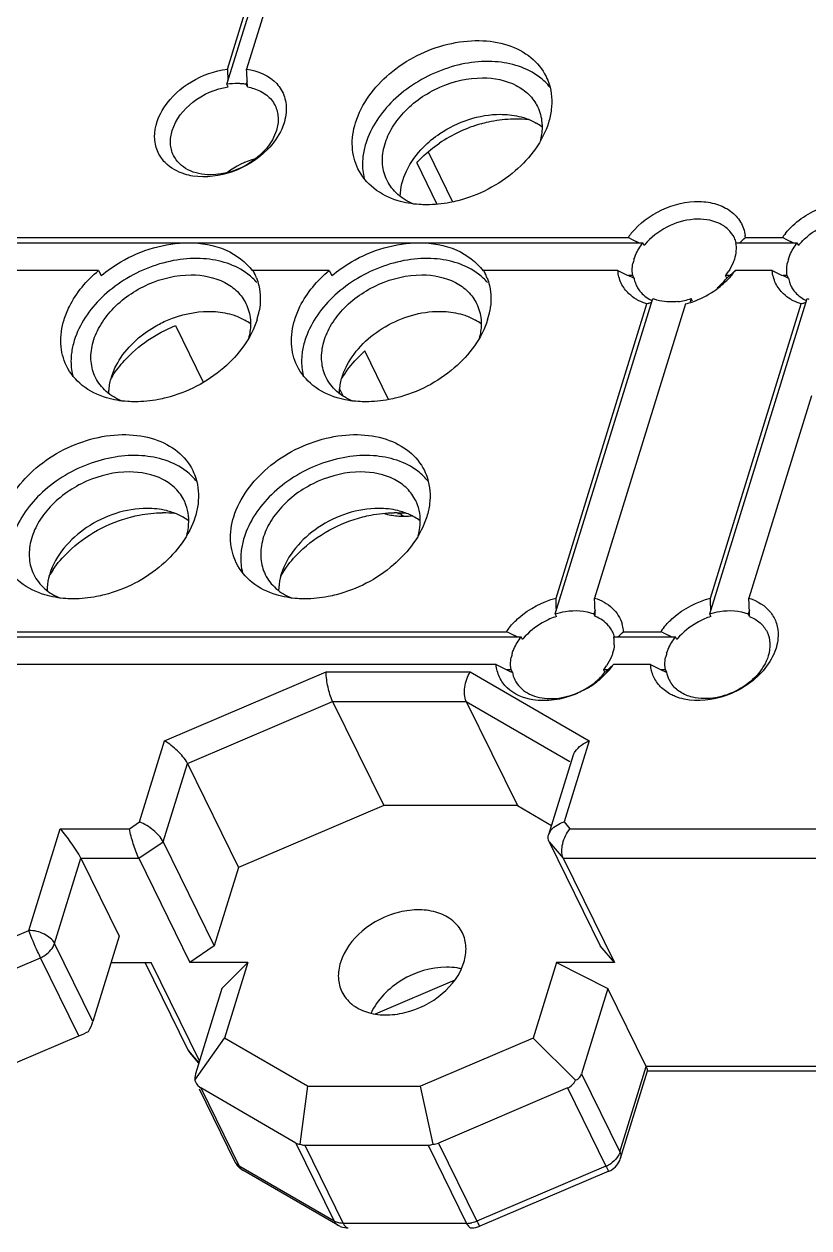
# Model space of a CAD drawing. Header units: millimetres. Extents: x 0 to 297, y 0 to 210.
# Drawn here: x 242.13 to 248.38, y 151.71 to 161.28 of the extents above; entities that cross this region are included whole.
import ezdxf

# ---------------------------------------------------------------- set-up
doc = ezdxf.new("R2010")
doc.units = ezdxf.units.MM
doc.header["$LTSCALE"] = 16.335
doc.layers.add('3_ALL_AXES', color=7, linetype='CONTINUOUS')
doc.layers.add('7_ALL_FEATURES', color=7, linetype='CONTINUOUS')

msp = doc.modelspace()

# ---------------------------------------------------------------- linework, layer by layer
at = {"layer": '3_ALL_AXES', "color": 7, "linetype": 'Continuous'}
for p, q in [((243.43959, 159.54191), (245.27436, 159.54191)), ((242.72453, 159.32224), (242.74486, 159.2808)), ((244.55929, 159.32224), (243.95261, 159.32224)), ((243.95261, 159.32224), (243.96555, 159.29765)), ((244.55929, 159.32224), (244.57963, 159.2808)), ((245.78737, 159.32224), (245.80032, 159.29765))]:
    msp.add_line(p, q, dxfattribs=at)
for centre, radius, start, end in [((245.99564, 160.12792), 0.42235, 52.62403, 59.98634), ((243.57544, 159.10635), 0.43459, 21.219574, 26.122147), ((245.41021, 159.10635), 0.43459, 21.219574, 26.122147), ((243.40869, 159.10926), 0.60346, 342.776448, 349.723598), ((245.24345, 159.10926), 0.60346, 342.776448, 349.723598), ((243.67675, 158.56127), 0.42235, 52.62403, 59.98634), ((245.51151, 158.56127), 0.42235, 52.62403, 59.98634), ((243.51981, 158.04974), 0.80901, 147.626406, 149.412881), ((243.09501, 157.33906), 0.34637, 20.307006, 26.174518), ((244.93713, 157.33906), 0.34637, 20.307006, 26.174518), ((243.18526, 156.99461), 0.42235, 52.62403, 59.98634), ((245.02738, 156.99461), 0.42235, 52.62403, 59.98634)]:
    msp.add_arc(centre, radius, start, end, dxfattribs=at)
for points, knots in [([(244.76888, 160.49723), (244.81538, 160.6477), (245.02829, 160.92733), (245.41116, 161.11903), (245.74606, 161.16089), (245.97709, 161.12719), (246.16865, 161.02932), (246.25626, 160.92198), (246.28454, 160.86435)], [0, 0, 0, 0, 0.2518058, 0.5295383, 0.6634467, 0.7864616, 0.8973577, 1, 1, 1, 1]), ([(246.23213, 160.85957), (246.13313, 160.93519), (245.93173, 160.9949), (245.66124, 160.97855), (245.44515, 160.9197), (245.24205, 160.81769), (245.01586, 160.64218), (244.89009, 160.46048), (244.85023, 160.33147)], [0, 0, 0, 0, 0.2239052, 0.3517985, 0.4863583, 0.623162, 0.757313, 1, 1, 1, 1]), ([(245.0193, 160.03778), (245.00004, 160.07698), (244.97599, 160.16629), (244.9897, 160.30863), (245.04898, 160.4505), (245.18445, 160.6301), (245.42843, 160.79839), (245.66313, 160.85369), (245.77915, 160.85369)], [0, 0, 0, 0, 0.1017788, 0.2097309, 0.3275175, 0.4555166, 0.7296526, 1, 1, 1, 1]), ([(245.77915, 160.85369), (245.87092, 160.85369), (246.00848, 160.82767), (246.1507, 160.72678), (246.19896, 160.66033), (246.21625, 160.62516)], [0, 0, 0, 0, 0.5332389, 0.7722667, 1, 1, 1, 1]), ([(246.28454, 160.86435), (246.29422, 160.84464), (246.32772, 160.76112), (246.3343, 160.66787), (246.32619, 160.60058)], [0, 0, 0, 0, 0.2447347, 1, 1, 1, 1]), ([(245.30904, 160.30249), (245.34885, 160.34278), (245.52305, 160.48581), (245.75312, 160.5636), (245.92151, 160.5636)], [0, 0, 0, 0, 0.2516772, 1, 1, 1, 1]), ([(245.92151, 160.5636), (245.9391, 160.5636), (246.00679, 160.56108), (246.07433, 160.54833), (246.12179, 160.53211)], [0, 0, 0, 0, 0.2596445, 1, 1, 1, 1]), ([(244.78832, 160.13011), (244.76178, 160.18419), (244.73077, 160.30923), (244.74982, 160.43554), (244.76888, 160.49723)], [0, 0, 0, 0, 0.4826445, 1, 1, 1, 1]), ([(246.30398, 160.49723), (246.25808, 160.3487), (246.04946, 160.07195), (245.7481, 159.91875), (245.58177, 159.87641)], [0, 0, 0, 0, 0.4752822, 1, 1, 1, 1]), ([(246.25127, 160.49714), (246.2523, 160.48502), (246.25416, 160.43489), (246.24655, 160.38458), (246.23658, 160.34796)], [0, 0, 0, 0, 0.242712, 1, 1, 1, 1]), ([(245.12525, 159.91038), (245.12552, 159.97937), (245.16477, 160.12669), (245.2542, 160.24698), (245.30904, 160.30249)], [0, 0, 0, 0, 0.4692362, 1, 1, 1, 1]), ([(244.82802, 160.22812), (244.8262, 160.21308), (244.82155, 160.15435), (244.82719, 160.09469), (244.83771, 160.05223)], [0, 0, 0, 0, 0.2572876, 1, 1, 1, 1]), ([(245.1074, 159.87641), (245.03821, 159.89731), (244.9098, 159.95934), (244.81765, 160.07034), (244.78832, 160.13011)], [0, 0, 0, 0, 0.5204977, 1, 1, 1, 1]), ([(245.23102, 159.85006), (245.18506, 159.86854), (245.10039, 159.91808), (245.03978, 159.99613), (245.0193, 160.03778)], [0, 0, 0, 0, 0.5163089, 1, 1, 1, 1]), ([(245.33471, 159.84446), (245.31483, 159.84446), (245.23821, 159.84701), (245.16176, 159.85998), (245.1074, 159.87641)], [0, 0, 0, 0, 0.259256, 1, 1, 1, 1]), ([(245.58177, 159.87641), (245.56115, 159.87116), (245.47999, 159.85303), (245.39659, 159.84446), (245.33471, 159.84446)], [0, 0, 0, 0, 0.2558791, 1, 1, 1, 1]), ([(242.74486, 159.2808), (242.79351, 159.32165), (242.99858, 159.46513), (243.25304, 159.54191), (243.43959, 159.54191)], [0, 0, 0, 0, 0.2540327, 1, 1, 1, 1]), ([(243.43959, 159.54191), (243.54119, 159.54191), (243.73501, 159.511), (243.89643, 159.39099), (243.94839, 159.31889)], [0, 0, 0, 0, 0.5334198, 1, 1, 1, 1]), ([(244.57963, 159.2808), (244.62828, 159.32165), (244.83334, 159.46513), (245.08781, 159.54191), (245.27436, 159.54191)], [0, 0, 0, 0, 0.2540327, 1, 1, 1, 1]), ([(245.27436, 159.54191), (245.37595, 159.54191), (245.56977, 159.511), (245.7312, 159.39099), (245.78315, 159.31889)], [0, 0, 0, 0, 0.5334198, 1, 1, 1, 1]), ([(243.91323, 159.29292), (243.81423, 159.36854), (243.61283, 159.42825), (243.34235, 159.4119), (243.12625, 159.35305), (242.92316, 159.25104), (242.69696, 159.07552), (242.5712, 158.89382), (242.53133, 158.76482)], [0, 0, 0, 0, 0.2239052, 0.3517985, 0.4863583, 0.623162, 0.757313, 1, 1, 1, 1]), ([(245.748, 159.29292), (245.649, 159.36854), (245.4476, 159.42825), (245.17711, 159.4119), (244.96101, 159.35305), (244.75792, 159.25104), (244.53173, 159.07552), (244.40596, 158.89382), (244.36609, 158.76482)], [0, 0, 0, 0, 0.2239052, 0.3517985, 0.4863583, 0.623162, 0.757313, 1, 1, 1, 1]), ([(242.44998, 158.93058), (242.46108, 158.96649), (242.52212, 159.1158), (242.63025, 159.24307), (242.72453, 159.32224)], [0, 0, 0, 0, 0.2338771, 1, 1, 1, 1]), ([(242.70041, 158.47113), (242.68114, 158.51033), (242.65709, 158.59964), (242.67081, 158.74197), (242.73009, 158.88384), (242.86556, 159.06345), (243.10953, 159.23174), (243.34423, 159.28703), (243.46026, 159.28703)], [0, 0, 0, 0, 0.1017788, 0.2097309, 0.3275175, 0.4555166, 0.7296526, 1, 1, 1, 1]), ([(243.46026, 159.28703), (243.55202, 159.28703), (243.68959, 159.26102), (243.8318, 159.16013), (243.88007, 159.09367), (243.89735, 159.0585)], [0, 0, 0, 0, 0.5332389, 0.7722667, 1, 1, 1, 1]), ([(244.28475, 158.93058), (244.29585, 158.96649), (244.35688, 159.1158), (244.46501, 159.24307), (244.55929, 159.32224)], [0, 0, 0, 0, 0.2338771, 1, 1, 1, 1]), ([(244.53517, 158.47113), (244.5159, 158.51033), (244.49186, 158.59964), (244.50557, 158.74197), (244.56485, 158.88384), (244.70032, 159.06345), (244.9443, 159.23174), (245.179, 159.28703), (245.29502, 159.28703)], [0, 0, 0, 0, 0.1017788, 0.2097309, 0.3275175, 0.4555166, 0.7296526, 1, 1, 1, 1]), ([(245.29502, 159.28703), (245.38678, 159.28703), (245.52435, 159.26102), (245.66657, 159.16013), (245.71483, 159.09367), (245.73212, 159.0585)], [0, 0, 0, 0, 0.5332389, 0.7722667, 1, 1, 1, 1]), ([(243.9806, 159.26356), (243.98838, 159.24354), (244.01435, 159.15893), (244.01432, 159.06733), (244.00247, 159.00161)], [0, 0, 0, 0, 0.2433951, 1, 1, 1, 1]), ([(245.81536, 159.26356), (245.82314, 159.24354), (245.84911, 159.15893), (245.84908, 159.06733), (245.83723, 159.00161)], [0, 0, 0, 0, 0.2433951, 1, 1, 1, 1]), ([(243.17016, 158.87477), (243.20358, 158.89432), (243.33825, 158.96209), (243.49059, 158.99695), (243.60261, 158.99695)], [0, 0, 0, 0, 0.2568731, 1, 1, 1, 1]), ([(243.60261, 158.99695), (243.6202, 158.99695), (243.68789, 158.99443), (243.75543, 158.98167), (243.80289, 158.96545)], [0, 0, 0, 0, 0.2596445, 1, 1, 1, 1]), ([(244.69931, 158.56541), (244.76581, 158.69421), (244.99171, 158.90895), (245.28758, 158.99695), (245.43737, 158.99695)], [0, 0, 0, 0, 0.4917896, 1, 1, 1, 1]), ([(245.43737, 158.99695), (245.45496, 158.99695), (245.52266, 158.99443), (245.5902, 158.98167), (245.63766, 158.96545)], [0, 0, 0, 0, 0.2596445, 1, 1, 1, 1]), ([(242.46942, 158.56346), (242.44289, 158.61754), (242.41188, 158.74258), (242.43092, 158.86888), (242.44998, 158.93058)], [0, 0, 0, 0, 0.4826445, 1, 1, 1, 1]), ([(243.98509, 158.93058), (243.93919, 158.78204), (243.73056, 158.5053), (243.4292, 158.3521), (243.26287, 158.30975)], [0, 0, 0, 0, 0.4752822, 1, 1, 1, 1]), ([(243.93238, 158.93048), (243.9334, 158.91836), (243.93527, 158.86823), (243.92765, 158.81792), (243.91769, 158.7813)], [0, 0, 0, 0, 0.242712, 1, 1, 1, 1]), ([(244.30419, 158.56346), (244.27765, 158.61754), (244.24664, 158.74258), (244.26568, 158.86888), (244.28475, 158.93058)], [0, 0, 0, 0, 0.4826445, 1, 1, 1, 1]), ([(245.81985, 158.93058), (245.77395, 158.78204), (245.56533, 158.5053), (245.26397, 158.3521), (245.09764, 158.30975)], [0, 0, 0, 0, 0.4752822, 1, 1, 1, 1]), ([(245.76714, 158.93048), (245.76817, 158.91836), (245.77003, 158.86823), (245.76241, 158.81792), (245.75245, 158.7813)], [0, 0, 0, 0, 0.242712, 1, 1, 1, 1]), ([(242.82722, 158.47473), (242.83936, 158.51402), (242.91241, 158.67767), (243.05205, 158.80569), (243.17016, 158.87477)], [0, 0, 0, 0, 0.2310934, 1, 1, 1, 1]), ([(242.83653, 158.48292), (242.86406, 158.52633), (242.99612, 158.69722), (243.18353, 158.8223), (243.33553, 158.88341)], [0, 0, 0, 0, 0.2388403, 1, 1, 1, 1]), ([(242.50912, 158.66147), (242.50731, 158.64643), (242.50265, 158.5877), (242.5083, 158.52804), (242.51881, 158.48557)], [0, 0, 0, 0, 0.2572876, 1, 1, 1, 1]), ([(244.34388, 158.66147), (244.34207, 158.64643), (244.33741, 158.5877), (244.34306, 158.52804), (244.35358, 158.48557)], [0, 0, 0, 0, 0.2572876, 1, 1, 1, 1]), ([(242.7885, 158.30975), (242.71931, 158.33066), (242.5909, 158.39268), (242.49876, 158.50369), (242.46942, 158.56346)], [0, 0, 0, 0, 0.5204977, 1, 1, 1, 1]), ([(244.62326, 158.30975), (244.55408, 158.33066), (244.42566, 158.39268), (244.33352, 158.50369), (244.30419, 158.56346)], [0, 0, 0, 0, 0.5204977, 1, 1, 1, 1]), ([(242.91213, 158.28341), (242.86616, 158.30189), (242.78149, 158.35143), (242.72088, 158.42947), (242.70041, 158.47113)], [0, 0, 0, 0, 0.5163089, 1, 1, 1, 1]), ([(242.80635, 158.34373), (242.8064, 158.3545), (242.80834, 158.3988), (242.81732, 158.44269), (242.82722, 158.47473)], [0, 0, 0, 0, 0.2430927, 1, 1, 1, 1]), ([(244.74689, 158.28341), (244.70092, 158.30189), (244.61626, 158.35143), (244.55564, 158.42947), (244.53517, 158.47113)], [0, 0, 0, 0, 0.5163089, 1, 1, 1, 1]), ([(244.64112, 158.34373), (244.64116, 158.3545), (244.64311, 158.3988), (244.65208, 158.44269), (244.66198, 158.47473)], [0, 0, 0, 0, 0.2430927, 1, 1, 1, 1]), ([(243.01581, 158.27781), (242.99594, 158.27781), (242.91932, 158.28035), (242.84286, 158.29333), (242.7885, 158.30975)], [0, 0, 0, 0, 0.259256, 1, 1, 1, 1]), ([(243.26287, 158.30975), (243.24225, 158.3045), (243.16109, 158.28637), (243.07769, 158.27781), (243.01581, 158.27781)], [0, 0, 0, 0, 0.2558791, 1, 1, 1, 1]), ([(244.85058, 158.27781), (244.8307, 158.27781), (244.75408, 158.28035), (244.67763, 158.29333), (244.62326, 158.30975)], [0, 0, 0, 0, 0.259256, 1, 1, 1, 1]), ([(245.09764, 158.30975), (245.07702, 158.3045), (244.99586, 158.28637), (244.91246, 158.27781), (244.85058, 158.27781)], [0, 0, 0, 0, 0.2558791, 1, 1, 1, 1]), ([(241.95849, 157.36392), (242.00499, 157.5144), (242.2179, 157.79402), (242.60077, 157.98572), (242.93568, 158.02758), (243.16671, 157.99388), (243.35827, 157.89601), (243.44587, 157.78868), (243.47416, 157.73104)], [0, 0, 0, 0, 0.2518058, 0.5295383, 0.6634467, 0.7864616, 0.8973577, 1, 1, 1, 1]), ([(243.80062, 157.36392), (243.84712, 157.5144), (244.06002, 157.79402), (244.4429, 157.98572), (244.7778, 158.02758), (245.00883, 157.99388), (245.20039, 157.89601), (245.288, 157.78868), (245.31628, 157.73104)], [0, 0, 0, 0, 0.2518058, 0.5295383, 0.6634467, 0.7864616, 0.8973577, 1, 1, 1, 1]), ([(243.42174, 157.72627), (243.32274, 157.80189), (243.12134, 157.86159), (242.85086, 157.84524), (242.63476, 157.78639), (242.43166, 157.68438), (242.20547, 157.50887), (242.07971, 157.32717), (242.03984, 157.19816)], [0, 0, 0, 0, 0.2239052, 0.3517985, 0.4863583, 0.623162, 0.757313, 1, 1, 1, 1]), ([(245.26386, 157.72627), (245.16486, 157.80189), (244.96347, 157.86159), (244.69298, 157.84524), (244.47688, 157.78639), (244.27379, 157.68438), (244.04759, 157.50887), (243.92183, 157.32717), (243.88196, 157.19816)], [0, 0, 0, 0, 0.2239052, 0.3517985, 0.4863583, 0.623162, 0.757313, 1, 1, 1, 1]), ([(242.96877, 157.72038), (242.85274, 157.72038), (242.61804, 157.66509), (242.37407, 157.4968), (242.2386, 157.31719), (242.17932, 157.17532), (242.1656, 157.03299), (242.18965, 156.94368), (242.20892, 156.90447)], [0, 0, 0, 0, 0.2703474, 0.5444834, 0.6724825, 0.7902691, 0.8982212, 1, 1, 1, 1]), ([(243.40586, 157.49185), (243.38858, 157.52702), (243.34031, 157.59347), (243.1981, 157.69437), (243.06053, 157.72038), (242.96877, 157.72038)], [0, 0, 0, 0, 0.2277333, 0.4667611, 1, 1, 1, 1]), ([(243.47416, 157.73104), (243.48383, 157.71133), (243.51733, 157.62781), (243.52391, 157.53456), (243.51581, 157.46727)], [0, 0, 0, 0, 0.2447347, 1, 1, 1, 1]), ([(244.81089, 157.72038), (244.69486, 157.72038), (244.46016, 157.66509), (244.21619, 157.4968), (244.08072, 157.31719), (244.02144, 157.17532), (244.00772, 157.03299), (244.03177, 156.94368), (244.05104, 156.90447)], [0, 0, 0, 0, 0.2703474, 0.5444834, 0.6724825, 0.7902691, 0.8982212, 1, 1, 1, 1]), ([(245.24798, 157.49185), (245.2307, 157.52702), (245.18243, 157.59347), (245.04022, 157.69437), (244.90265, 157.72038), (244.81089, 157.72038)], [0, 0, 0, 0, 0.2277333, 0.4667611, 1, 1, 1, 1]), ([(245.31628, 157.73104), (245.32595, 157.71133), (245.35945, 157.62781), (245.36603, 157.53456), (245.35793, 157.46727)], [0, 0, 0, 0, 0.2447347, 1, 1, 1, 1]), ([(243.11112, 157.43029), (242.94274, 157.43029), (242.61589, 157.32305), (242.38218, 157.05839), (242.33573, 156.90808)], [0, 0, 0, 0, 0.5169772, 1, 1, 1, 1]), ([(243.3114, 157.3988), (243.29598, 157.40407), (243.23084, 157.42295), (243.16257, 157.43029), (243.11112, 157.43029)], [0, 0, 0, 0, 0.2405947, 1, 1, 1, 1]), ([(243.42619, 157.21465), (243.4319, 157.23561), (243.44845, 157.31622), (243.44087, 157.40246), (243.41985, 157.45927)], [0, 0, 0, 0, 0.2639994, 1, 1, 1, 1]), ([(244.95324, 157.43029), (244.78486, 157.43029), (244.45801, 157.32305), (244.2243, 157.05839), (244.17785, 156.90808)], [0, 0, 0, 0, 0.5169772, 1, 1, 1, 1]), ([(245.15352, 157.3988), (245.1381, 157.40407), (245.07296, 157.42295), (245.0047, 157.43029), (244.95324, 157.43029)], [0, 0, 0, 0, 0.2405947, 1, 1, 1, 1]), ([(245.26832, 157.21465), (245.27402, 157.23561), (245.29057, 157.31622), (245.28299, 157.40246), (245.26198, 157.45927)], [0, 0, 0, 0, 0.2639994, 1, 1, 1, 1]), ([(243.4936, 157.36392), (243.4477, 157.21539), (243.23907, 156.93865), (242.93771, 156.78544), (242.77138, 156.7431)], [0, 0, 0, 0, 0.4752822, 1, 1, 1, 1]), ([(243.82006, 156.9968), (243.79352, 157.05088), (243.76251, 157.17592), (243.78155, 157.30223), (243.80062, 157.36392)], [0, 0, 0, 0, 0.4826445, 1, 1, 1, 1]), ([(245.33572, 157.36392), (245.28982, 157.21539), (245.0812, 156.93865), (244.77984, 156.78544), (244.6135, 156.7431)], [0, 0, 0, 0, 0.4752822, 1, 1, 1, 1]), ([(243.85975, 157.09482), (243.85794, 157.07977), (243.85328, 157.02105), (243.85893, 156.96138), (243.86944, 156.91892)], [0, 0, 0, 0, 0.2572876, 1, 1, 1, 1]), ([(242.29701, 156.7431), (242.22782, 156.764), (242.09941, 156.82603), (242.00727, 156.93703), (241.97793, 156.9968)], [0, 0, 0, 0, 0.5204977, 1, 1, 1, 1]), ([(244.13913, 156.7431), (244.06995, 156.764), (243.94153, 156.82603), (243.84939, 156.93703), (243.82006, 156.9968)], [0, 0, 0, 0, 0.5204977, 1, 1, 1, 1]), ([(242.20892, 156.90447), (242.22939, 156.86282), (242.29, 156.78477), (242.37467, 156.73523), (242.42064, 156.71676)], [0, 0, 0, 0, 0.4836911, 1, 1, 1, 1]), ([(242.33573, 156.90808), (242.33235, 156.89716), (242.32068, 156.85441), (242.31499, 156.80995), (242.31486, 156.77708)], [0, 0, 0, 0, 0.2579413, 1, 1, 1, 1]), ([(244.05104, 156.90447), (244.07151, 156.86282), (244.13212, 156.78477), (244.21679, 156.73523), (244.26276, 156.71676)], [0, 0, 0, 0, 0.4836911, 1, 1, 1, 1]), ([(244.17785, 156.90808), (244.17448, 156.89716), (244.16281, 156.85441), (244.15712, 156.80995), (244.15699, 156.77708)], [0, 0, 0, 0, 0.2579413, 1, 1, 1, 1]), ([(242.52432, 156.71115), (242.50445, 156.71115), (242.42783, 156.7137), (242.35137, 156.72668), (242.29701, 156.7431)], [0, 0, 0, 0, 0.259256, 1, 1, 1, 1]), ([(242.77138, 156.7431), (242.75076, 156.73785), (242.6696, 156.71972), (242.5862, 156.71115), (242.52432, 156.71115)], [0, 0, 0, 0, 0.2558791, 1, 1, 1, 1]), ([(244.36645, 156.71115), (244.34657, 156.71115), (244.26995, 156.7137), (244.1935, 156.72668), (244.13913, 156.7431)], [0, 0, 0, 0, 0.259256, 1, 1, 1, 1]), ([(244.6135, 156.7431), (244.59288, 156.73785), (244.51172, 156.71972), (244.42832, 156.71115), (244.36645, 156.71115)], [0, 0, 0, 0, 0.2558791, 1, 1, 1, 1]), ([(245.61869, 154.05538), (245.6006, 154.09226), (245.5445, 154.16092), (245.42193, 154.22358), (245.27407, 154.24514), (245.05974, 154.21836), (244.81469, 154.09569), (244.67843, 153.91673), (244.64867, 153.82042)], [0, 0, 0, 0, 0.1026322, 0.2135282, 0.3365409, 0.470446, 0.7481745, 1, 1, 1, 1]), ([(245.63114, 153.82042), (245.64333, 153.85989), (245.6555, 153.94073), (245.63568, 154.02075), (245.61869, 154.05538)], [0, 0, 0, 0, 0.5172272, 1, 1, 1, 1]), ([(244.64867, 153.82042), (244.63647, 153.78095), (244.62431, 153.70011), (244.64413, 153.62008), (244.66111, 153.58546)], [0, 0, 0, 0, 0.5172272, 1, 1, 1, 1]), ([(244.66111, 153.58546), (244.67921, 153.54858), (244.7353, 153.47991), (244.85787, 153.41726), (245.00574, 153.3957), (245.22006, 153.42248), (245.46511, 153.54515), (245.60137, 153.72411), (245.63114, 153.82042)], [0, 0, 0, 0, 0.1026322, 0.2135282, 0.3365409, 0.470446, 0.7481745, 1, 1, 1, 1])]:
    msp.add_open_spline(points, degree=3, knots=knots, dxfattribs=at)
for points in [[(246.31647, 160.7769), (246.29209, 160.80781), (246.26341, 160.83568), (246.23213, 160.85957)], [(246.21625, 160.62516), (246.23577, 160.58545), (246.24755, 160.54122), (246.25127, 160.49714)], [(246.12179, 160.53211), (246.15125, 160.52204), (246.17996, 160.50924), (246.20691, 160.49364)], [(246.32619, 160.60058), (246.32198, 160.56559), (246.31439, 160.5309), (246.30398, 160.49723)], [(244.85023, 160.33147), (244.83982, 160.29781), (244.83223, 160.26311), (244.82802, 160.22812)], [(243.97359, 160.21053), (243.89329, 160.18988), (243.81575, 160.15185), (243.75028, 160.10098)], [(243.98423, 159.22638), (243.96299, 159.25089), (243.93901, 159.27323), (243.91323, 159.29292)], [(245.819, 159.22638), (245.79775, 159.25089), (245.77377, 159.27323), (245.748, 159.29292)], [(243.89735, 159.0585), (243.91687, 159.0188), (243.92865, 158.97457), (243.93238, 158.93048)], [(245.73212, 159.0585), (245.75163, 159.0188), (245.76342, 158.97457), (245.76714, 158.93048)], [(243.80289, 158.96545), (243.83236, 158.95539), (243.86106, 158.94258), (243.88801, 158.92698)], [(245.63766, 158.96545), (245.66712, 158.95539), (245.69583, 158.94258), (245.72277, 158.92698)], [(242.53133, 158.76482), (242.52093, 158.73115), (242.51333, 158.69645), (242.50912, 158.66147)], [(244.36609, 158.76482), (244.35569, 158.73115), (244.34809, 158.69645), (244.34388, 158.66147)], [(244.66198, 158.47473), (244.67163, 158.50596), (244.68431, 158.53637), (244.69931, 158.56541)], [(243.50609, 157.6436), (243.4817, 157.6745), (243.45303, 157.70237), (243.42174, 157.72627)], [(245.34821, 157.6436), (245.32382, 157.6745), (245.29515, 157.70237), (245.26386, 157.72627)], [(243.51581, 157.46727), (243.5116, 157.43229), (243.504, 157.39759), (243.4936, 157.36392)], [(245.35793, 157.46727), (245.35372, 157.43229), (245.34612, 157.39759), (245.33572, 157.36392)], [(243.39652, 157.36033), (243.36957, 157.37593), (243.34087, 157.38873), (243.3114, 157.3988)], [(245.23864, 157.36033), (245.2117, 157.37593), (245.18299, 157.38873), (245.15352, 157.3988)], [(243.88196, 157.19816), (243.87156, 157.1645), (243.86396, 157.1298), (243.85975, 157.09482)]]:
    msp.add_open_spline(points, degree=3, dxfattribs=at)
at = {"layer": '7_ALL_FEATURES', "color": 7, "linetype": 'Continuous'}
for p, q in [((243.74494, 160.80219), (244.01498, 161.67604)), ((243.74916, 160.92309), (243.97009, 161.63803)), ((244.1236, 161.63803), (243.90267, 160.92309)), ((243.74916, 160.92309), (243.75314, 160.82873)), ((243.9037, 160.89873), (243.90267, 160.92309)), ((243.90665, 160.82873), (243.89845, 160.80219)), ((243.90471, 160.87488), (243.9037, 160.89873)), ((243.90569, 160.85155), (243.90471, 160.87488)), ((243.90665, 160.82873), (243.90569, 160.85155)), ((243.90862, 160.78147), (243.90665, 160.82873)), ((243.75511, 160.78147), (243.74494, 160.80219)), ((243.90862, 160.78147), (243.89845, 160.80219)), ((245.34535, 160.26419), (245.53959, 159.86836)), ((245.25529, 160.17866), (245.41661, 159.84993)), ((241.72939, 159.58335), (246.93653, 159.58335)), ((246.95842, 159.5727), (246.93653, 159.58335)), ((247.86979, 159.58335), (248.16462, 159.58335)), ((248.18644, 159.57272), (248.16462, 159.58335)), ((241.65152, 159.54191), (243.43959, 159.54191)), ((245.27436, 159.54191), (247.05508, 159.54191)), ((247.02204, 159.54191), (247.00117, 159.55198)), ((247.06524, 159.5212), (247.05508, 159.54191)), ((247.79192, 159.54191), (248.28316, 159.54191)), ((248.2501, 159.54191), (248.22918, 159.552)), ((248.29333, 159.52119), (248.28316, 159.54191)), ((242.72453, 159.32224), (241.6487, 159.32224)), ((246.85585, 159.32224), (245.78737, 159.32224)), ((246.97439, 159.2808), (246.94135, 159.2808)), ((246.98455, 159.26009), (246.97439, 159.2808)), ((247.7443, 159.2808), (247.71124, 159.2808)), ((247.72141, 159.26008), (247.71124, 159.2808)), ((247.73855, 159.27557), (247.7443, 159.2808)), ((247.7778, 159.31169), (247.78911, 159.32224)), ((248.08393, 159.32224), (247.78911, 159.32224)), ((248.20247, 159.2808), (248.16943, 159.2808)), ((248.21263, 159.26009), (248.20247, 159.2808)), ((246.35821, 156.59138), (247.13282, 159.09802)), ((247.43984, 159.09802), (247.43115, 159.06992)), ((247.45001, 159.07731), (247.43984, 159.09802)), ((247.58629, 156.59138), (248.3609, 159.09802)), ((246.36368, 156.71634), (247.08667, 159.05594)), ((247.39369, 159.05594), (246.6707, 156.71634)), ((247.09618, 159.05942), (247.08667, 159.05594)), ((247.59176, 156.71634), (248.31475, 159.05594)), ((248.32426, 159.05942), (248.31475, 159.05594)), ((243.33553, 158.88341), (243.55662, 158.43287)), ((245.03164, 158.29715), (244.84277, 158.68203)), ((244.66965, 158.32533), (244.64331, 158.37902)), ((248.396, 158.32535), (247.89878, 156.71634)), ((246.67235, 156.66745), (246.6707, 156.71634)), ((247.90046, 156.66711), (247.89878, 156.71634)), ((246.67391, 156.61947), (246.66523, 156.59138)), ((246.67314, 156.64335), (246.67235, 156.66745)), ((246.67391, 156.61947), (246.67314, 156.64335)), ((247.902, 156.61949), (247.89331, 156.59138)), ((247.90124, 156.6431), (247.90046, 156.66711)), ((247.902, 156.61949), (247.90124, 156.6431)), ((246.36837, 156.57066), (246.35821, 156.59138)), ((246.67539, 156.57067), (246.66523, 156.59138)), ((247.59645, 156.57066), (247.58629, 156.59138)), ((247.90348, 156.57066), (247.89331, 156.59138)), ((240.68325, 156.4086), (246.08681, 156.4086)), ((240.76112, 156.45004), (245.96827, 156.45004)), ((245.98992, 156.4395), (245.96827, 156.45004)), ((246.05375, 156.4086), (246.03266, 156.41878)), ((246.09698, 156.38788), (246.08681, 156.4086)), ((246.82366, 156.4086), (247.31489, 156.4086)), ((246.90153, 156.45004), (247.19635, 156.45004)), ((247.218, 156.4395), (247.19635, 156.45004)), ((247.28183, 156.4086), (247.26074, 156.41878)), ((247.32506, 156.38788), (247.31489, 156.4086)), ((245.88758, 156.18893), (240.68043, 156.18893)), ((243.24995, 155.58197), (244.53495, 156.12979)), ((244.53495, 156.12979), (245.68076, 156.12979)), ((245.68076, 156.12979), (246.62717, 155.58197)), ((246.00612, 156.14749), (245.97307, 156.14749)), ((246.01629, 156.12677), (246.00612, 156.14749)), ((246.77601, 156.14749), (246.74297, 156.14749)), ((246.75313, 156.12678), (246.74297, 156.14749)), ((246.77023, 156.14223), (246.77601, 156.14749)), ((246.80942, 156.17828), (246.82084, 156.18893)), ((247.11566, 156.18893), (246.82084, 156.18893)), ((247.2342, 156.14749), (247.20115, 156.14749)), ((247.24437, 156.12677), (247.2342, 156.14749)), ((243.43101, 155.40299), (244.58657, 155.89564)), ((244.58657, 155.89564), (245.65012, 155.89564)), ((244.58657, 155.89564), (244.9933, 155.06682)), ((245.65012, 155.89564), (246.47376, 155.41888)), ((245.65012, 155.89564), (246.05685, 155.06682)), ((243.05078, 154.93747), (243.24995, 155.58197)), ((246.62717, 155.58197), (246.42801, 154.93747)), ((246.49828, 155.46124), (246.30491, 154.83548)), ((243.23842, 154.77979), (243.43101, 155.40299)), ((243.43101, 155.40299), (243.83773, 154.57418)), ((244.9933, 155.06682), (243.83773, 154.57418)), ((246.05685, 155.06682), (244.9933, 155.06682)), ((246.05685, 155.06682), (246.32791, 154.90992)), ((242.17005, 154.07445), (242.42003, 154.88339)), ((242.42003, 154.88339), (242.97049, 154.88339)), ((242.97049, 154.88339), (243.05078, 154.93747)), ((246.42801, 154.93747), (246.47488, 154.88339)), ((246.47488, 154.88339), (249.97139, 154.88339)), ((243.04457, 154.64923), (243.23842, 154.77979)), ((243.23842, 154.77979), (243.64515, 153.95097)), ((246.30863, 154.77979), (246.42179, 154.64923)), ((246.30863, 154.77979), (246.71535, 153.95097)), ((242.3744, 153.97085), (242.58404, 154.64923)), ((242.58404, 154.64923), (243.04457, 154.64923)), ((242.58404, 154.64923), (242.88908, 154.02762)), ((243.04457, 154.64923), (243.45129, 153.82042)), ((246.42179, 154.64923), (249.98189, 154.64923)), ((246.42179, 154.64923), (246.82852, 153.82042)), ((243.83773, 154.57418), (243.64515, 153.95097)), ((241.14391, 153.63698), (242.17005, 154.07445)), ((242.88908, 154.02762), (242.67944, 153.34924)), ((242.67944, 153.34924), (242.3744, 153.97085)), ((243.64515, 153.95097), (243.45129, 153.82042)), ((246.82852, 153.82042), (246.71535, 153.95097)), ((241.23657, 153.42032), (242.26271, 153.85779)), ((242.56775, 153.23618), (242.26271, 153.85779)), ((242.82505, 153.82042), (243.14427, 153.82042)), ((243.43783, 153.12216), (243.09517, 153.82042)), ((243.52853, 153.03737), (243.14427, 153.82042)), ((243.91182, 153.82042), (243.45129, 153.82042)), ((243.70648, 153.61322), (243.91182, 153.82042)), ((243.91182, 153.82042), (243.72548, 153.21741)), ((246.36798, 153.82042), (246.18164, 153.21741)), ((246.82852, 153.82042), (246.36798, 153.82042)), ((246.36798, 153.82042), (246.77669, 153.61322)), ((245.55865, 153.67961), (244.9252, 153.40955)), ((243.70648, 153.61322), (243.49685, 152.93484)), ((246.77669, 153.61322), (246.56705, 152.93484)), ((247.08173, 152.99161), (246.77669, 153.61322)), ((241.54161, 152.79871), (242.56775, 153.23618)), ((243.49043, 152.88344), (243.72548, 153.21741)), ((244.38592, 152.83512), (243.72548, 153.21741)), ((246.18164, 153.21741), (245.28493, 152.83512)), ((246.18164, 153.21741), (246.5195, 152.88344)), ((243.52401, 153.02274), (243.43783, 153.12216)), ((243.43783, 153.12216), (243.44949, 153.1047)), ((243.5231, 153.01979), (243.44949, 153.10471)), ((246.87209, 152.31323), (247.08173, 152.99161)), ((250.17574, 152.99161), (247.08173, 152.99161)), ((243.49043, 152.88344), (243.49571, 152.87175)), ((246.56705, 152.93484), (246.87209, 152.31323)), ((246.87782, 152.26402), (247.0923, 152.95806)), ((250.17805, 152.95549), (247.08881, 152.95549)), ((243.52377, 152.81446), (243.80578, 152.2398)), ((244.29442, 152.3843), (243.53866, 152.82177)), ((243.53866, 152.82177), (243.8437, 152.20016)), ((244.38592, 152.83512), (244.32569, 152.37479)), ((244.38592, 152.83512), (245.28493, 152.83512)), ((245.38643, 152.37479), (245.28493, 152.83512)), ((246.45536, 152.82177), (245.42922, 152.3843)), ((246.45536, 152.82177), (246.7604, 152.20016)), ((244.29442, 152.3843), (244.59947, 151.76269)), ((244.36577, 152.36681), (245.34706, 152.36681)), ((244.36577, 152.36681), (244.67082, 151.7452)), ((245.34706, 152.36681), (245.6521, 151.7452)), ((245.42922, 152.3843), (245.73426, 151.76269)), ((244.59947, 151.76269), (243.8437, 152.20016)), ((246.7604, 152.20016), (245.73426, 151.76269)), ((244.62767, 151.73151), (243.8719, 152.16898)), ((246.78394, 152.15991), (245.75781, 151.72244)), ((245.6521, 151.7452), (244.67082, 151.7452))]:
    msp.add_line(p, q, dxfattribs=at)
for centre, radius, start, end in [((243.8268, 160.37552), 0.43265, 80.468037, 85.401808), ((246.08205, 159.38499), 1.14768, 105.87579, 124.238585), ((247.38999, 159.26771), 0.55249, 142.896627, 145.159045), ((247.41117, 159.25172), 0.57903, 140.830459, 142.898661), ((256.39792, 178.99441), 21.59414, 244.078926, 244.20498), ((247.57787, 159.48126), 0.22771, 15.629052, 26.119756), ((244.45146, 163.23503), 5.00198, 312.410495, 313.109669), ((247.57135, 159.56016), 0.29934, 4.443287, 7.461981), ((248.61922, 159.26691), 0.55389, 142.940732, 145.158933), ((248.63976, 159.25142), 0.57963, 140.884573, 142.942457), ((256.47411, 176.61276), 18.94857, 244.063343, 244.20697), ((247.43429, 159.22632), 0.47239, 140.37873, 141.374095), ((247.28499, 159.31809), 0.31508, 162.781165, 169.214056), ((248.51307, 159.31809), 0.31508, 162.781165, 169.214056), ((255.12037, 176.26524), 18.85119, 243.997606, 244.286396), ((252.84506, 171.54082), 13.60742, 244.287259, 244.488988), ((247.34701, 159.57187), 0.46624, 321.370008, 323.792363), ((247.36046, 159.56203), 0.44958, 323.791871, 326.179375), ((244.52425, 162.80672), 4.77501, 312.403909, 312.95072), ((256.34845, 176.26524), 18.85119, 243.997606, 244.286396), ((254.07314, 171.54082), 13.60742, 244.287259, 244.488988), ((247.21302, 159.30136), 0.23216, 190.239038, 200.374797), ((247.20855, 159.29984), 0.22745, 200.406901, 206.105905), ((247.22823, 159.73832), 0.70007, 303.922062, 310.609388), ((247.25651, 159.70514), 0.65647, 310.62021, 316.841837), ((245.35959, 161.89161), 3.53598, 311.908219, 312.282595), ((248.4411, 159.30136), 0.23216, 190.239038, 200.374797), ((248.43663, 159.29984), 0.22745, 200.406901, 206.105905), ((247.25289, 159.35615), 0.29968, 240.559013, 244.968529), ((247.25471, 159.40453), 0.32985, 248.313162, 251.044928), ((247.26633, 159.64084), 0.56987, 282.059896, 287.725919), ((247.20725, 159.76992), 0.738, 289.30051, 303.903838), ((248.48097, 159.35615), 0.29968, 240.559013, 244.968529), ((248.48279, 159.40453), 0.32985, 248.313162, 251.044928), ((246.34088, 161.11072), 2.18593, 290.214086, 290.996952), ((247.27287, 159.60924), 0.5376, 276.284205, 282.082201), ((247.21639, 159.7432), 0.70976, 284.466435, 289.317513), ((247.56896, 161.11073), 2.18594, 290.214077, 290.996951), ((245.36854, 158.04095), 0.82553, 145.829278, 149.293961), ((243.23366, 156.54264), 0.85245, 83.122687, 90.057312), ((245.15156, 157.95212), 0.58356, 254.81614, 257.306045), ((245.15835, 157.9833), 0.61547, 257.327078, 262.132511), ((245.163, 158.01532), 0.64782, 262.112674, 264.43481), ((245.07578, 156.54264), 0.85245, 83.122687, 90.057312), ((245.16518, 158.03767), 0.67028, 264.434895, 266.702591), ((245.14217, 158.0856), 0.69658, 266.723538, 268.922369), ((245.16643, 158.05934), 0.69199, 266.701923, 268.921555), ((245.15984, 157.7315), 0.36408, 268.988821, 276.688938), ((245.1578, 157.75243), 0.38511, 276.627143, 278.224908), ((243.04287, 156.47444), 0.82592, 145.349444, 149.623426), ((244.88499, 156.47444), 0.82592, 145.349444, 149.623426), ((216.96046, 155.69267), 29.42103, 1.805212, 1.993933), ((218.18854, 155.69267), 29.42103, 1.805212, 1.993933), ((225.50264, 155.95303), 21.18176, 1.670931, 1.802974), ((226.72901, 155.95322), 21.18346, 1.670235, 1.802379), ((246.54881, 156.00646), 0.59235, 107.734485, 113.165296), ((246.61076, 156.4279), 0.2916, 7.175008, 16.498662), ((247.77689, 156.00646), 0.59235, 107.734485, 113.165296), ((246.4232, 156.13338), 0.55429, 142.999616, 145.159784), ((246.44322, 156.11831), 0.57935, 140.955857, 143.000969), ((254.31896, 173.56394), 19.04257, 244.062493, 244.205408), ((246.61124, 156.34883), 0.22587, 20.408239, 30.705052), ((246.60735, 156.34724), 0.23008, 15.549943, 20.405286), ((246.58203, 156.36509), 0.24552, 2.923168, 10.209406), ((243.48455, 160.10159), 5.00095, 312.39987, 313.099325), ((246.60323, 156.42685), 0.2992, 4.44559, 7.194857), ((247.65128, 156.13338), 0.55429, 142.999616, 145.159784), ((247.67131, 156.11831), 0.57935, 140.955857, 143.000969), ((255.54705, 173.56396), 19.04259, 244.062492, 244.205407), ((246.46843, 156.09109), 0.47545, 140.341175, 141.375279), ((246.56439, 156.36422), 0.26317, 355.929854, 2.916157), ((247.69651, 156.09109), 0.47545, 140.341175, 141.375279), ((246.31672, 156.18478), 0.31508, 162.781165, 169.214056), ((247.5448, 156.18478), 0.31508, 162.781165, 169.214056), ((254.15549, 173.13566), 18.85603, 243.993337, 244.282008), ((251.87795, 168.40942), 13.60964, 244.286283, 244.488084), ((246.24378, 156.16794), 0.23118, 190.258575, 206.04864), ((246.37874, 156.43856), 0.46624, 321.370017, 323.7909), ((244.39075, 158.75878), 3.53671, 311.909924, 312.283267), ((246.39219, 156.42873), 0.44959, 323.79039, 326.179365), ((243.32749, 159.92249), 5.11301, 312.412201, 312.921286), ((255.38304, 173.13432), 18.85459, 243.993003, 244.281693), ((253.10509, 168.40832), 13.60825, 244.287817, 244.489639), ((246.25153, 156.61641), 0.71423, 301.022917, 308.596949), ((246.28087, 156.57956), 0.66712, 308.602118, 316.385866), ((247.46791, 156.16634), 0.22694, 206.118583, 214.233849), ((246.3949, 154.80753), 0.09424, 157.320559, 162.744601), ((245.50219, 153.30509), 0.47667, 76.902992, 81.084251), ((243.88366, 152.27805), 0.08677, 206.153584, 214.173832), ((246.6699, 152.41221), 0.23055, 293.111281, 300.335254), ((246.67231, 152.40849), 0.22613, 300.283122, 307.587255), ((246.7174, 152.3138), 0.16796, 336.258539, 342.82177), ((243.90468, 152.22556), 0.06538, 230.755316, 239.912277), ((246.71885, 152.31297), 0.1663, 293.111662, 315.033848), ((244.65703, 151.86232), 0.11507, 239.981482, 245.722121), ((244.71141, 151.8763), 0.16726, 239.943377, 250.237863), ((245.65202, 151.93178), 0.18657, 270.026022, 274.185655), ((245.65062, 151.94866), 0.20352, 274.229776, 282.077752), ((245.69243, 151.87617), 0.16708, 270.002262, 293.051955), ((244.71117, 151.73476), 0.02566, 258.210148, 269.968384)]:
    msp.add_arc(centre, radius, start, end, dxfattribs=at)
for centre, major_axis, ratio, start_param, end_param in [((242.57678, 153.24564), (0.10268, 0.16476), 0.2447473, -1.2722412, -0.7486425), ((242.57678, 153.24564), (0.15337, 0.06579), 0.0308676, -1.6429075, -1.1193087), ((243.59952, 153.03844), (0.10268, 0.16476), 0.2447473, -3.8902351, -3.3666363), ((243.59952, 153.03844), (0.03673, 0.2254), 0.5446572, 2.4875793, 2.9374923), ((246.3627, 153.03844), (-0.0929, 0.21656), 0.7063553, -3.1431677, -2.6195689), ((246.3627, 153.03844), (0.19593, -0.1221), 0.5789833, -0.3722412, 0.1513575), ((244.35528, 152.60097), (0.03673, 0.2254), 0.5446572, -3.345693, -3.0838937), ((244.35528, 152.60097), (-0.01833, 0.23385), 0.6532929, -3.4545684, -3.192769), ((245.33656, 152.60097), (-0.01833, 0.23385), 0.6532929, -3.192769, -2.9309696), ((245.33656, 152.60097), (-0.0929, 0.21656), 0.7063553, -3.404967, -3.1431677)]:
    msp.add_ellipse(centre, major_axis=major_axis, ratio=ratio, start_param=start_param, end_param=end_param, dxfattribs=at)
for points, knots in [([(243.25399, 160.17954), (243.22803, 160.20616), (243.18532, 160.27033), (243.1551, 160.42996), (243.23878, 160.6489), (243.45565, 160.84066), (243.6489, 160.91052), (243.74916, 160.92309)], [0, 0, 0, 0, 0.1040003, 0.2092835, 0.4434999, 0.7174224, 1, 1, 1, 1]), ([(243.90267, 160.92309), (243.99036, 160.91118), (244.12316, 160.85595), (244.21208, 160.70432), (244.22035, 160.61983), (244.21688, 160.57832)], [0, 0, 0, 0, 0.5184749, 0.7559671, 1, 1, 1, 1]), ([(243.31034, 160.43507), (243.33779, 160.52392), (243.46845, 160.68598), (243.6546, 160.76612), (243.75511, 160.78147)], [0, 0, 0, 0, 0.4776994, 1, 1, 1, 1]), ([(243.86149, 160.80677), (243.85203, 160.80754), (243.81313, 160.80946), (243.77404, 160.80664), (243.74494, 160.80219)], [0, 0, 0, 0, 0.2436785, 1, 1, 1, 1]), ([(243.96029, 160.76913), (243.99685, 160.75764), (244.06464, 160.7241), (244.1132, 160.66505), (244.12879, 160.63331)], [0, 0, 0, 0, 0.5200977, 1, 1, 1, 1]), ([(244.12879, 160.63331), (244.14313, 160.60412), (244.15988, 160.53659), (244.14959, 160.46839), (244.13929, 160.43507)], [0, 0, 0, 0, 0.4825755, 1, 1, 1, 1]), ([(245.7681, 160.48889), (245.78746, 160.49437), (245.86394, 160.51379), (245.94264, 160.52476), (246.00137, 160.52743)], [0, 0, 0, 0, 0.2550209, 1, 1, 1, 1]), ([(246.00137, 160.52743), (246.01384, 160.52799), (246.0628, 160.52925), (246.11188, 160.52654), (246.14808, 160.52203)], [0, 0, 0, 0, 0.255075, 1, 1, 1, 1]), ([(243.32084, 160.23683), (243.30651, 160.26604), (243.28978, 160.33356), (243.30005, 160.40177), (243.31034, 160.43507)], [0, 0, 0, 0, 0.4827732, 1, 1, 1, 1]), ([(244.13929, 160.43507), (244.10794, 160.33361), (243.95017, 160.15497), (243.72955, 160.08259), (243.61588, 160.08259)], [0, 0, 0, 0, 0.4830149, 1, 1, 1, 1]), ([(244.20268, 160.50315), (244.19701, 160.4838), (244.16696, 160.40353), (244.1155, 160.33222), (244.06995, 160.2854)], [0, 0, 0, 0, 0.2358891, 1, 1, 1, 1]), ([(245.25529, 160.17866), (245.26853, 160.19296), (245.32433, 160.24971), (245.38668, 160.29994), (245.43632, 160.33378)], [0, 0, 0, 0, 0.244948, 1, 1, 1, 1]), ([(244.06995, 160.2854), (243.99289, 160.20621), (243.80342, 160.08724), (243.57949, 160.05653), (243.47514, 160.07296)], [0, 0, 0, 0, 0.5112388, 1, 1, 1, 1]), ([(243.47514, 160.07296), (243.45319, 160.07642), (243.37268, 160.09436), (243.29614, 160.13632), (243.25399, 160.17954)], [0, 0, 0, 0, 0.2690077, 1, 1, 1, 1]), ([(243.61588, 160.08259), (243.55395, 160.08259), (243.43529, 160.10347), (243.34441, 160.18877), (243.32084, 160.23683)], [0, 0, 0, 0, 0.5363691, 1, 1, 1, 1]), ([(246.96225, 159.61744), (247.02692, 159.69684), (247.19635, 159.82325), (247.4481, 159.88381), (247.63807, 159.857), (247.75471, 159.80139), (247.83789, 159.71222), (247.8632, 159.63687), (247.86816, 159.59903)], [0, 0, 0, 0, 0.2775946, 0.5530003, 0.6780771, 0.7915776, 0.8965657, 1, 1, 1, 1]), ([(248.19004, 159.61709), (248.26152, 159.70502), (248.40824, 159.80883), (248.62544, 159.87023), (248.78739, 159.87428), (248.93106, 159.83395), (249.04147, 159.74981), (249.10119, 159.62913), (249.10098, 159.54015), (249.09302, 159.49693)], [0, 0, 0, 0, 0.2810839, 0.4232934, 0.5568129, 0.6776793, 0.7868037, 0.8909833, 1, 1, 1, 1]), ([(247.78232, 159.58151), (247.77004, 159.60655), (247.73462, 159.65365), (247.62861, 159.72177), (247.45068, 159.74279), (247.24005, 159.67893), (247.1179, 159.58492), (247.07042, 159.52756)], [0, 0, 0, 0, 0.1020629, 0.2100298, 0.4534078, 0.7275554, 1, 1, 1, 1]), ([(248.34092, 159.57276), (248.39198, 159.62108), (248.5124, 159.6977), (248.71111, 159.74265), (248.89733, 159.71172), (248.98735, 159.62857), (249.01042, 159.58154)], [0, 0, 0, 0, 0.2786168, 0.551449, 0.7923627, 1, 1, 1, 1]), ([(246.98403, 159.41136), (246.98753, 159.4227), (247.00477, 159.46939), (247.03146, 159.51235), (247.05508, 159.54191)], [0, 0, 0, 0, 0.2387811, 1, 1, 1, 1]), ([(248.21211, 159.41136), (248.21562, 159.4227), (248.23285, 159.46939), (248.25954, 159.51235), (248.28316, 159.54191)], [0, 0, 0, 0, 0.2387811, 1, 1, 1, 1]), ([(246.97439, 159.2808), (246.97014, 159.30429), (246.96923, 159.33704), (246.97393, 159.36888), (246.97547, 159.37705)], [0, 0, 0, 0, 0.7416962, 1, 1, 1, 1]), ([(247.78228, 159.41136), (247.77965, 159.40284), (247.76731, 159.36797), (247.74957, 159.3351), (247.73396, 159.3118)], [0, 0, 0, 0, 0.2411078, 1, 1, 1, 1]), ([(248.20247, 159.2808), (248.19822, 159.30429), (248.19731, 159.33704), (248.20201, 159.36888), (248.20356, 159.37705)], [0, 0, 0, 0, 0.7416962, 1, 1, 1, 1]), ([(246.94428, 159.13642), (246.91898, 159.16042), (246.87636, 159.21802), (246.85855, 159.28741), (246.85585, 159.32224)], [0, 0, 0, 0, 0.4995356, 1, 1, 1, 1]), ([(248.17236, 159.13642), (248.14706, 159.16042), (248.10445, 159.21802), (248.08664, 159.28741), (248.08393, 159.32224)], [0, 0, 0, 0, 0.4995356, 1, 1, 1, 1]), ([(247.00431, 159.19975), (247.00958, 159.189), (247.03457, 159.14673), (247.07338, 159.11336), (247.10558, 159.09517)], [0, 0, 0, 0, 0.2444992, 1, 1, 1, 1]), ([(248.23239, 159.19975), (248.23766, 159.189), (248.26266, 159.14673), (248.30146, 159.11336), (248.33367, 159.09517)], [0, 0, 0, 0, 0.2444992, 1, 1, 1, 1]), ([(247.0232, 159.0814), (247.01584, 159.08513), (246.98767, 159.10059), (246.96161, 159.11999), (246.94428, 159.13642)], [0, 0, 0, 0, 0.2568074, 1, 1, 1, 1]), ([(248.25128, 159.0814), (248.24392, 159.08513), (248.21575, 159.10059), (248.18969, 159.11999), (248.17236, 159.13642)], [0, 0, 0, 0, 0.2568074, 1, 1, 1, 1]), ([(247.33172, 159.07487), (247.32277, 159.07389), (247.28782, 159.07099), (247.25252, 159.07183), (247.22663, 159.07487)], [0, 0, 0, 0, 0.2565934, 1, 1, 1, 1]), ([(244.68553, 158.50461), (244.69634, 158.52055), (244.74299, 158.58452), (244.79797, 158.6423), (244.84277, 158.68203)], [0, 0, 0, 0, 0.2433594, 1, 1, 1, 1]), ([(242.98575, 157.36314), (243.00637, 157.36839), (243.08753, 157.38652), (243.17093, 157.39509), (243.23281, 157.39509)], [0, 0, 0, 0, 0.2558791, 1, 1, 1, 1]), ([(244.82787, 157.36314), (244.84849, 157.36839), (244.92965, 157.38652), (245.01305, 157.39509), (245.07493, 157.39509)], [0, 0, 0, 0, 0.2558791, 1, 1, 1, 1]), ([(245.15341, 157.36746), (245.15115, 157.36751), (245.13993, 157.37037), (245.13301, 157.38111), (245.12906, 157.38915)], [0, 0, 0, 0, 0.2016805, 1, 1, 1, 1]), ([(242.36344, 156.94403), (242.39811, 156.99423), (242.56376, 157.18686), (242.79963, 157.31576), (242.98575, 157.36314)], [0, 0, 0, 0, 0.2410713, 1, 1, 1, 1]), ([(244.20556, 156.94403), (244.24023, 156.99423), (244.40589, 157.18686), (244.64176, 157.31576), (244.82787, 157.36314)], [0, 0, 0, 0, 0.2410713, 1, 1, 1, 1]), ([(245.99326, 156.48326), (246.01586, 156.51112), (246.11872, 156.61704), (246.25582, 156.68856), (246.36368, 156.71634)], [0, 0, 0, 0, 0.2436271, 1, 1, 1, 1]), ([(246.6707, 156.71634), (246.72221, 156.70057), (246.81784, 156.65084), (246.87621, 156.55833), (246.89035, 156.51071)], [0, 0, 0, 0, 0.5202452, 1, 1, 1, 1]), ([(247.22135, 156.48326), (247.24394, 156.51112), (247.3468, 156.61704), (247.4839, 156.68856), (247.59176, 156.71634)], [0, 0, 0, 0, 0.2436271, 1, 1, 1, 1]), ([(247.89878, 156.71634), (247.9648, 156.69612), (248.05928, 156.63875), (248.12284, 156.51666), (248.13137, 156.44972), (248.13041, 156.41633)], [0, 0, 0, 0, 0.5113272, 0.752642, 1, 1, 1, 1]), ([(246.35821, 156.59138), (246.38474, 156.59985), (246.48497, 156.6243), (246.59504, 156.61931), (246.66523, 156.59138)], [0, 0, 0, 0, 0.2693742, 1, 1, 1, 1]), ([(247.58629, 156.59138), (247.61282, 156.59985), (247.71305, 156.6243), (247.82312, 156.61931), (247.89331, 156.59138)], [0, 0, 0, 0, 0.2693742, 1, 1, 1, 1]), ([(246.31579, 156.55105), (246.29489, 156.54212), (246.21543, 156.50274), (246.14448, 156.4453), (246.1024, 156.39453)], [0, 0, 0, 0, 0.2563165, 1, 1, 1, 1]), ([(246.80545, 156.46416), (246.79848, 156.4759), (246.76517, 156.52202), (246.71532, 156.55478), (246.67539, 156.57067)], [0, 0, 0, 0, 0.2410971, 1, 1, 1, 1]), ([(247.54387, 156.55105), (247.52297, 156.54212), (247.44351, 156.50274), (247.37256, 156.4453), (247.33048, 156.39453)], [0, 0, 0, 0, 0.2563165, 1, 1, 1, 1]), ([(247.90348, 156.57066), (247.93359, 156.55868), (247.98905, 156.52644), (248.02879, 156.47546), (248.04216, 156.44823)], [0, 0, 0, 0, 0.5164776, 1, 1, 1, 1]), ([(246.01576, 156.27805), (246.01927, 156.28939), (246.0365, 156.33609), (246.06319, 156.37904), (246.08681, 156.4086)], [0, 0, 0, 0, 0.2387811, 1, 1, 1, 1]), ([(247.24385, 156.27805), (247.24735, 156.28939), (247.26458, 156.33609), (247.29127, 156.37904), (247.31489, 156.4086)], [0, 0, 0, 0, 0.2387811, 1, 1, 1, 1]), ([(248.04216, 156.44823), (248.05596, 156.42011), (248.07209, 156.35509), (248.06218, 156.28941), (248.05227, 156.25733)], [0, 0, 0, 0, 0.4825856, 1, 1, 1, 1]), ([(248.12111, 156.34623), (248.11689, 156.32816), (248.09346, 156.25285), (248.04972, 156.18476), (248.01025, 156.13942)], [0, 0, 0, 0, 0.2358848, 1, 1, 1, 1]), ([(246.00612, 156.14749), (246.00187, 156.17098), (246.00097, 156.20373), (246.00566, 156.23557), (246.00721, 156.24374)], [0, 0, 0, 0, 0.7416962, 1, 1, 1, 1]), ([(246.81402, 156.27805), (246.81139, 156.26953), (246.79904, 156.23466), (246.78131, 156.2018), (246.7657, 156.17849)], [0, 0, 0, 0, 0.2411078, 1, 1, 1, 1]), ([(247.2342, 156.14749), (247.22995, 156.17098), (247.22905, 156.20373), (247.23374, 156.23557), (247.23529, 156.24374)], [0, 0, 0, 0, 0.7416962, 1, 1, 1, 1]), ([(248.05227, 156.25733), (248.01683, 156.14266), (247.8282, 155.95193), (247.56841, 155.9002), (247.44895, 155.92935)], [0, 0, 0, 0, 0.4939432, 1, 1, 1, 1]), ([(244.58657, 155.89564), (244.56914, 155.93116), (244.5475, 156.00931), (244.53519, 156.08908), (244.53495, 156.12979)], [0, 0, 0, 0, 0.4928109, 1, 1, 1, 1]), ([(245.65012, 155.89564), (245.63345, 155.92962), (245.63216, 156.01571), (245.65809, 156.09347), (245.68076, 156.12979)], [0, 0, 0, 0, 0.4692322, 1, 1, 1, 1]), ([(246.18002, 155.90838), (246.10546, 155.92044), (245.99496, 155.96601), (245.90789, 156.0855), (245.89027, 156.15439), (245.88758, 156.18893)], [0, 0, 0, 0, 0.5217287, 0.7607016, 1, 1, 1, 1]), ([(246.65229, 156.0308), (246.66189, 156.03785), (246.69847, 156.06652), (246.73156, 156.09977), (246.75313, 156.12678)], [0, 0, 0, 0, 0.2562409, 1, 1, 1, 1]), ([(247.19451, 156.01258), (247.17187, 156.03606), (247.1341, 156.0913), (247.1182, 156.15626), (247.11566, 156.18893)], [0, 0, 0, 0, 0.4988424, 1, 1, 1, 1]), ([(248.01025, 156.13942), (247.9331, 156.05081), (247.73346, 155.91876), (247.49265, 155.88942), (247.38319, 155.91309)], [0, 0, 0, 0, 0.5119961, 1, 1, 1, 1]), ([(246.03608, 156.06642), (246.05718, 156.02338), (246.13542, 155.94607), (246.30124, 155.90701), (246.48423, 155.93392), (246.59996, 155.99237), (246.65229, 156.0308)], [0, 0, 0, 0, 0.2087636, 0.4470138, 0.7173126, 1, 1, 1, 1]), ([(247.44895, 155.92935), (247.4144, 155.93777), (247.3498, 155.96355), (247.29862, 156.01173), (247.28028, 156.03867)], [0, 0, 0, 0, 0.5217616, 1, 1, 1, 1]), ([(246.61963, 156.00435), (246.58563, 155.98387), (246.45006, 155.9163), (246.2905, 155.89052), (246.18002, 155.90838)], [0, 0, 0, 0, 0.2617966, 1, 1, 1, 1]), ([(247.31093, 155.93533), (247.29966, 155.93994), (247.25723, 155.95958), (247.21852, 155.98768), (247.19451, 156.01258)], [0, 0, 0, 0, 0.2603519, 1, 1, 1, 1]), ([(243.43101, 155.40299), (243.41233, 155.44105), (243.3537, 155.50603), (243.28726, 155.56037), (243.24995, 155.58197)], [0, 0, 0, 0, 0.4958287, 1, 1, 1, 1]), ([(246.49828, 155.46124), (246.50225, 155.47408), (246.53082, 155.52785), (246.5844, 155.56373), (246.62717, 155.58197)], [0, 0, 0, 0, 0.224151, 1, 1, 1, 1]), ([(242.58404, 154.64923), (242.56224, 154.69365), (242.50788, 154.77277), (242.45012, 154.84867), (242.42003, 154.88339)], [0, 0, 0, 0, 0.5185248, 1, 1, 1, 1]), ([(243.04457, 154.64923), (243.02653, 154.686), (242.99939, 154.76375), (242.97768, 154.84298), (242.97049, 154.88339)], [0, 0, 0, 0, 0.4994498, 1, 1, 1, 1]), ([(243.23842, 154.77979), (243.22072, 154.81585), (243.16027, 154.87637), (243.09034, 154.92183), (243.05078, 154.93747)], [0, 0, 0, 0, 0.4857743, 1, 1, 1, 1]), ([(246.30795, 154.84387), (246.31236, 154.85444), (246.34062, 154.89861), (246.38967, 154.92529), (246.42801, 154.93747)], [0, 0, 0, 0, 0.2216138, 1, 1, 1, 1]), ([(246.42179, 154.64923), (246.40492, 154.68361), (246.41093, 154.77373), (246.44735, 154.8488), (246.47488, 154.88339)], [0, 0, 0, 0, 0.4641793, 1, 1, 1, 1]), ([(242.26271, 153.85779), (242.25488, 153.87374), (242.22188, 153.94503), (242.19114, 154.01743), (242.17005, 154.07445)], [0, 0, 0, 0, 0.2261486, 1, 1, 1, 1]), ([(242.3744, 153.97085), (242.35837, 154.00351), (242.29051, 154.05472), (242.21242, 154.07445), (242.17005, 154.07445)], [0, 0, 0, 0, 0.4619802, 1, 1, 1, 1]), ([(242.26271, 153.85779), (242.27603, 153.86347), (242.32325, 153.88891), (242.36279, 153.93327), (242.3744, 153.97085)], [0, 0, 0, 0, 0.2691092, 1, 1, 1, 1]), ([(245.4927, 153.78233), (245.36881, 153.78233), (245.12512, 153.70775), (244.94231, 153.5254), (244.89267, 153.41741)], [0, 0, 0, 0, 0.5103771, 1, 1, 1, 1]), ([(247.09233, 152.95801), (247.09349, 152.96182), (247.08958, 152.97406), (247.08519, 152.98456), (247.08173, 152.99161)], [0, 0, 0, 0, 0.3364663, 1, 1, 1, 1]), ([(246.87209, 152.31323), (246.86968, 152.30543), (246.85608, 152.27294), (246.83155, 152.24573), (246.81024, 152.22931)], [0, 0, 0, 0, 0.232761, 1, 1, 1, 1]), ([(246.87209, 152.31323), (246.8741, 152.30912), (246.88044, 152.29374), (246.88141, 152.27577), (246.87787, 152.2642)], [0, 0, 0, 0, 0.2740427, 1, 1, 1, 1]), ([(246.7604, 152.20016), (246.76329, 152.19426), (246.76836, 152.1843), (246.77546, 152.17065), (246.77978, 152.16452), (246.78289, 152.15946), (246.78394, 152.15991)], [0, 0, 0, 0, 0.4202753, 0.7328512, 0.9268774, 1, 1, 1, 1]), ([(244.67082, 151.7452), (244.67241, 151.74195), (244.67833, 151.73099), (244.68622, 151.7207), (244.6934, 151.71545)], [0, 0, 0, 0, 0.2893948, 1, 1, 1, 1]), ([(245.6521, 151.7452), (245.65473, 151.73984), (245.66338, 151.72411), (245.67994, 151.70909), (245.69243, 151.70909)], [0, 0, 0, 0, 0.3232944, 1, 1, 1, 1]), ([(245.73426, 151.76269), (245.73894, 151.75315), (245.74662, 151.74044), (245.75304, 151.72521), (245.75703, 151.72263)], [0, 0, 0, 0, 0.6911305, 1, 1, 1, 1])]:
    msp.add_open_spline(points, degree=3, knots=knots, dxfattribs=at)
for points in [[(243.90862, 160.78147), (243.92608, 160.77853), (243.9434, 160.77444), (243.96029, 160.76913)], [(244.21688, 160.57832), (244.21475, 160.55291), (244.20984, 160.52762), (244.20268, 160.50315)], [(248.29333, 159.52119), (248.30793, 159.53947), (248.32393, 159.55669), (248.34092, 159.57276)], [(247.79517, 159.47885), (247.79356, 159.456), (247.78904, 159.43324), (247.78228, 159.41136)], [(247.79192, 159.54191), (247.79567, 159.5212), (247.79665, 159.49984), (247.79517, 159.47885)], [(247.78911, 159.32224), (247.77288, 159.29893), (247.7548, 159.27683), (247.73538, 159.2561)], [(247.64589, 159.18381), (247.67349, 159.20658), (247.69908, 159.23213), (247.72141, 159.26008)], [(247.22663, 159.07487), (247.19981, 159.07801), (247.17311, 159.08379), (247.14757, 159.09256)], [(247.08667, 159.05594), (247.06488, 159.06262), (247.04353, 159.07109), (247.0232, 159.0814)], [(248.31475, 159.05594), (248.29296, 159.06262), (248.27161, 159.07109), (248.25128, 159.0814)], [(248.13041, 156.41633), (248.12974, 156.39277), (248.12647, 156.36918), (248.12111, 156.34623)], [(246.8269, 156.34554), (246.82529, 156.32269), (246.82078, 156.29993), (246.81402, 156.27805)], [(246.82084, 156.18893), (246.80372, 156.16433), (246.78452, 156.1411), (246.76387, 156.11938)], [(247.26414, 156.06643), (247.25482, 156.08544), (247.24814, 156.10595), (247.24437, 156.12677)], [(247.38319, 155.91309), (247.35856, 155.91842), (247.33425, 155.92578), (247.31093, 155.93533)], [(246.30863, 154.77979), (246.30043, 154.79649), (246.2994, 154.81771), (246.30491, 154.83548)], [(245.57606, 153.776), (245.54853, 153.78033), (245.52057, 153.78233), (245.4927, 153.78233)], [(243.80578, 152.2398), (243.82002, 152.21078), (243.844, 152.18512), (243.87198, 152.16894)], [(243.8437, 152.20016), (243.83125, 152.20737), (243.81995, 152.2174), (243.81187, 152.22931)], [(243.8437, 152.20016), (243.8484, 152.1906), (243.85506, 152.18166), (243.86332, 152.17492)], [(246.83651, 152.19544), (246.85098, 152.20993), (246.8629, 152.22744), (246.87114, 152.24618)], [(244.59947, 151.76269), (244.60564, 151.75012), (244.61552, 151.73855), (244.62764, 151.73153)], [(244.64477, 151.74719), (244.63275, 151.74908), (244.62081, 151.75242), (244.60972, 151.75743)], [(244.67082, 151.7452), (244.66211, 151.7452), (244.65337, 151.74583), (244.64477, 151.74719)], [(244.65486, 151.71889), (244.6728, 151.71245), (244.69213, 151.70909), (244.71119, 151.70909)], [(245.73426, 151.76269), (245.72105, 151.75706), (245.70725, 151.75264), (245.69321, 151.74965)], [(244.6934, 151.71545), (244.69712, 151.71274), (244.70142, 151.71057), (244.70593, 151.70963)]]:
    msp.add_open_spline(points, degree=3, dxfattribs=at)

doc.saveas('drawing.dxf')
